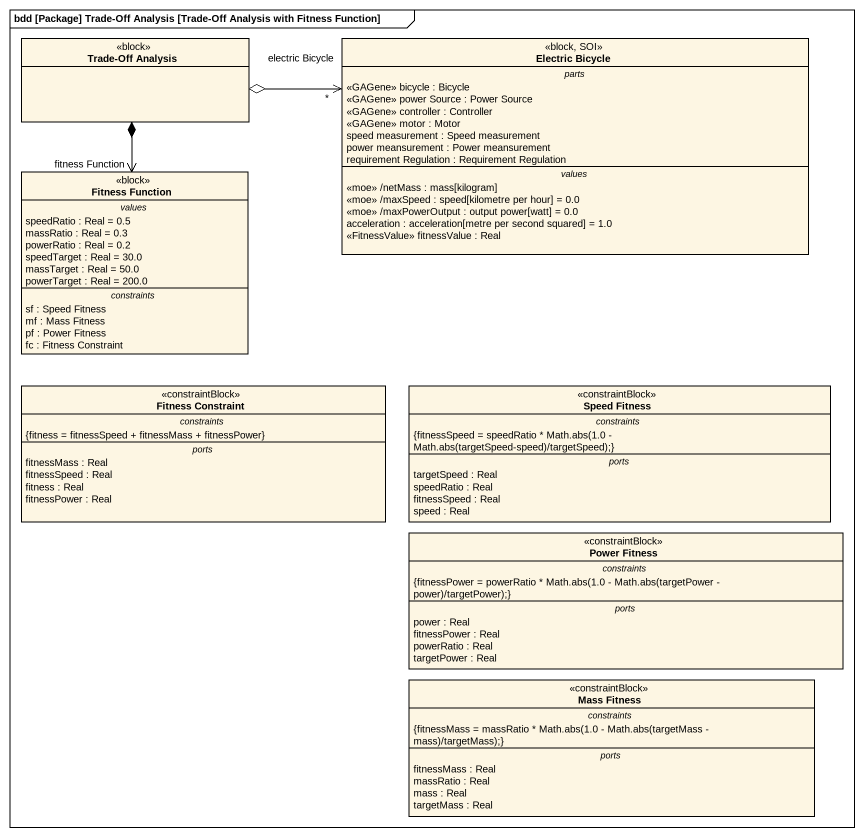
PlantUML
@startuml
mainframe bdd [Package] Trade-Off Analysis [Trade-Off Analysis with Fitness Function]
hide circle
hide empty members
class "Trade-Off Analysis" as Trade_Off_Analysis <<block>>
class "Electric Bicycle" as Electric_Bicycle <<block, SOI>> {
  -- parts --
  <<GAGene>> bicycle : Bicycle
  <<GAGene>> power Source : Power Source
  <<GAGene>> controller : Controller
  <<GAGene>> motor : Motor
  speed measurement : Speed measurement
  power meansurement : Power meansurement
  requirement Regulation : Requirement Regulation
  -- values --
  <<moe>> /netMass : mass[kilogram]
  <<moe>> /maxSpeed : speed[kilometre per hour] = 0.0
  <<moe>> /maxPowerOutput : output power[watt] = 0.0
  acceleration : acceleration[metre per second squared] = 1.0
  <<FitnessValue>> fitnessValue : Real
}
class "Fitness Function" as Fitness_Function <<block>> {
  -- values --
  speedRatio : Real = 0.5
  massRatio : Real = 0.3
  powerRatio : Real = 0.2
  speedTarget : Real = 30.0
  massTarget : Real = 50.0
  powerTarget : Real = 200.0
  -- constraints --
  sf : Speed Fitness
  mf : Mass Fitness
  pf : Power Fitness
  fc : Fitness Constraint
}
class "Fitness Constraint" as Fitness_Constraint <<constraintBlock>> {
  -- constraints --
  {fitness = fitnessSpeed + fitnessMass + fitnessPower}
  -- ports --
  fitnessMass : Real
  fitnessSpeed : Real
  fitness : Real
  fitnessPower : Real
}
class "Speed Fitness" as Speed_Fitness <<constraintBlock>> {
  -- constraints --
  {field} {fitnessSpeed = speedRatio * Math.abs(1.0 - Math.abs(targetSpeed-speed)/targetSpeed);}
  -- ports --
  targetSpeed : Real
  speedRatio : Real
  fitnessSpeed : Real
  speed : Real
}
class "Power Fitness" as Power_Fitness <<constraintBlock>> {
  -- constraints --
  {field} {fitnessPower = powerRatio * Math.abs(1.0 - Math.abs(targetPower - power)/targetPower);}
  -- ports --
  power : Real
  fitnessPower : Real
  powerRatio : Real
  targetPower : Real
}
class "Mass Fitness" as Mass_Fitness <<constraintBlock>> {
  -- constraints --
  {field} {fitnessMass = massRatio * Math.abs(1.0 - Math.abs(targetMass - mass)/targetMass);}
  -- ports --
  fitnessMass : Real
  massRatio : Real
  mass : Real
  targetMass : Real
}
Trade_Off_Analysis o-right-> "electric Bicycle\n*" Electric_Bicycle
Trade_Off_Analysis *--> "fitness Function" Fitness_Function
@enduml
